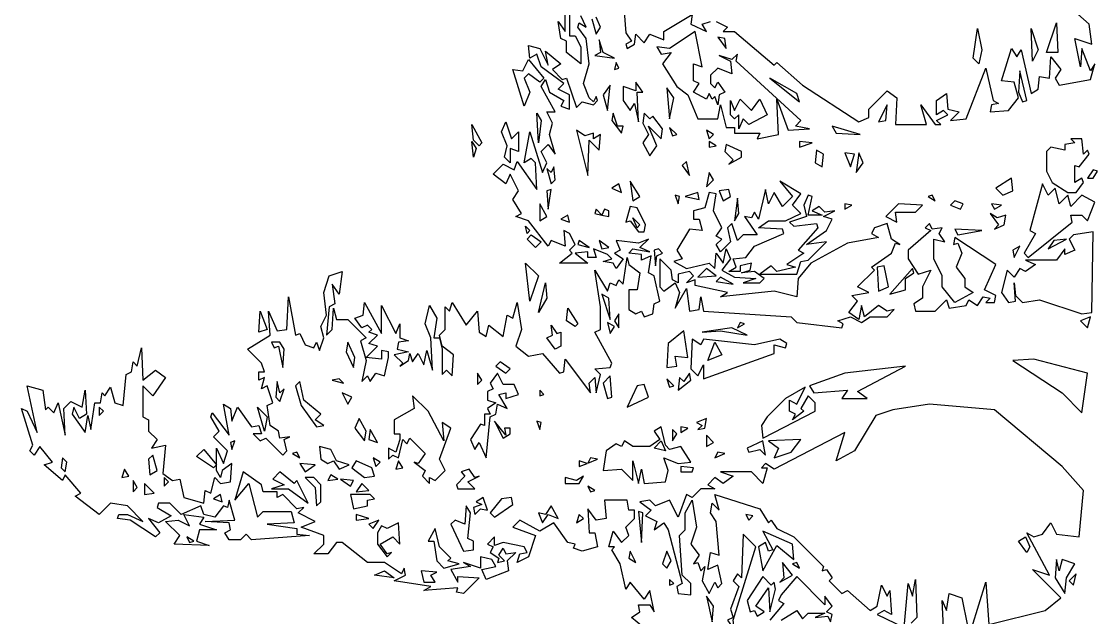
# Model space of a CAD drawing. Header units: millimetres. Extents: x -1916 to 1919, y -2 to 9002.
# Drawn here: x -1820 to -142, y 2950 to 3879 of the extents above; entities that cross this region are included whole.
import ezdxf

# ---------------------------------------------------------------- set-up
doc = ezdxf.new("R2010")
doc.units = ezdxf.units.MM
doc.layers.add('ALMOND-DRAW-PROFILE', color=7, linetype='Continuous', lineweight=25)

msp = doc.modelspace()

# ---------------------------------------------------------------- linework, layer by layer
at = {"layer": 'ALMOND-DRAW-PROFILE'}
for points in [[(-881.7, 3914.4), (-877.3, 3861.5), (-868.5, 3848.3), (-877.3, 3843.9), (-875.1, 3837.3), (-864.1, 3843.9), (-861.9, 3859.3), (-848.7, 3846.1), (-839.9, 3859.3), (-817.9, 3850.5), (-817.9, 3863.7), (-773.9, 3890.2), (-776.1, 3874.8), (-751.8, 3863.7), (-758.5, 3874.8), (-745.2, 3879.2)], [(-736.4, 3879.2), (-718.8, 3870.4), (-725.4, 3863.7), (-707.8, 3863.7), (-646.2, 3810.9), (-641.8, 3815.3), (-602.1, 3780.1), (-514.1, 3722.8), (-498.7, 3729.5), (-498.7, 3742.7), (-470, 3771.3), (-454.6, 3760.3), (-456.8, 3718.4), (-408.4, 3718.4), (-417.2, 3749.3), (-395.2, 3718.4), (-386.4, 3718.4), (-393, 3725), (-375.4, 3733.9), (-382, 3740.5), (-393, 3733.9), (-393, 3755.9), (-377.6, 3766.9), (-375.4, 3742.7), (-357.8, 3738.3), (-371, 3725), (-346.8, 3727.3), (-315.9, 3806.5), (-304.9, 3755.9), (-296.1, 3751.5), (-307.1, 3749.3), (-309.3, 3738.3), (-280.7, 3740.5), (-265.3, 3760.3), (-271.9, 3784.5), (-291.7, 3786.7), (-276.3, 3837.3), (-267.5, 3824.1), (-260.9, 3835.1), (-245.5, 3766.9), (-234.5, 3773.5), (-232.3, 3793.3), (-216.9, 3791.1), (-214.7, 3824.1), (-199.3, 3804.3), (-208.1, 3791.1), (-201.5, 3780.1), (-153, 3788.9), (-146.4, 3813.1), (-153, 3802.1), (-166.2, 3837.3), (-168.4, 3808.7), (-177.2, 3852.7), (-150.8, 3843.9), (-155.2, 3874.8), (-199.3, 3914.4)], [(-842.1, 2928.1), (-868.5, 2950.1), (-855.3, 2958.9), (-857.5, 2969.9), (-839.9, 2969.9), (-833.3, 2958.9), (-839.9, 2991.9), (-848.7, 2978.7), (-870.7, 3005.1), (-877.3, 2994.1), (-886.1, 3033.8), (-899.4, 3055.8), (-894.9, 3060.2), (-903.8, 3060.2), (-897.2, 3084.4), (-883.9, 3066.8), (-872.9, 3077.8), (-877.3, 3091), (-864.1, 3104.2), (-864.1, 3117.4), (-872.9, 3117.4), (-875.1, 3132.8), (-910.4, 3132.8), (-908.2, 3104.2), (-923.6, 3102), (-936.8, 3119.6), (-934.6, 3082.2), (-925.8, 3082.2), (-921.4, 3060.2), (-945.6, 3053.6), (-958.8, 3058), (-956.6, 3064.6), (-967.6, 3066.8), (-989.6, 3097.6), (-1011.6, 3084.4), (-1042.5, 3102), (-1053.5, 3091), (-1018.2, 3077.8), (-1029.2, 3044.8), (-1046.9, 3036), (-1042.5, 3049.2), (-1031.4, 3051.4), (-1035.8, 3060.2), (-1068.9, 3066.8), (-1082.1, 3062.4), (-1082.1, 3075.6), (-1093.1, 3064.6), (-1084.3, 3060.2), (-1088.7, 3051.4), (-1075.5, 3042.6), (-1077.7, 3036), (-1066.7, 3038.2), (-1075.5, 3047), (-1068.9, 3058), (-1064.5, 3049.2), (-1049.1, 3051.4), (-1062.3, 3038.2), (-1060.1, 3022.7), (-1095.3, 3009.5), (-1101.9, 3025), (-1079.9, 3029.4), (-1086.5, 3040.4), (-1104.1, 3044.8), (-1104.1, 3027.2), (-1130.5, 3036), (-1119.5, 3029.4), (-1150.3, 3025), (-1139.3, 3005.1), (-1139.3, 3013.9), (-1106.3, 3011.7), (-1130.5, 2987.5), (-1141.5, 2989.7), (-1139.3, 2996.3), (-1192.2, 2991.9), (-1181.2, 2998.5), (-1238.4, 3007.3), (-1220.8, 3016.1), (-1223, 3027.2), (-1227.4, 3018.3), (-1253.8, 3036), (-1280.2, 3036), (-1319.9, 3066.8), (-1328.7, 3066.8), (-1341.9, 3049.2), (-1363.9, 3049.2), (-1348.5, 3064.6), (-1348.5, 3077.8), (-1383.7, 3091), (-1361.7, 3099.8), (-1388.1, 3113), (-1379.3, 3121.8), (-1390.3, 3119.6), (-1412.3, 3141.6), (-1421.1, 3137.2), (-1421.1, 3146), (-1443.1, 3146), (-1445.3, 3157), (-1474, 3176.9), (-1487.2, 3132.8), (-1465.2, 3159.2), (-1451.9, 3106.4), (-1443.1, 3115.2), (-1399.1, 3115.2), (-1394.7, 3097.6), (-1436.5, 3095.4), (-1390.3, 3088.8), (-1390.3, 3080), (-1370.5, 3077.8), (-1460.8, 3071.2), (-1469.6, 3080), (-1478.4, 3071.2), (-1496, 3071.2), (-1502.6, 3082.2), (-1493.8, 3086.6), (-1496, 3097.6), (-1533.4, 3099.8), (-1487.2, 3102), (-1496, 3132.8), (-1498.2, 3121.8), (-1504.8, 3124), (-1518, 3106.4), (-1535.6, 3110.8), (-1540, 3124), (-1570.8, 3110.8), (-1588.4, 3128.4), (-1606.1, 3128.4), (-1608.3, 3121.8), (-1586.2, 3108.6), (-1606.1, 3097.6), (-1621.5, 3104.2), (-1603.9, 3082.2), (-1610.5, 3075.6), (-1650.1, 3102), (-1669.9, 3104.2), (-1667.7, 3110.8), (-1654.5, 3110.8), (-1630.3, 3099.8), (-1654.5, 3124), (-1680.9, 3128.4), (-1698.5, 3110.8), (-1735.9, 3139.4), (-1727.1, 3143.8), (-1751.4, 3172.5), (-1755.8, 3163.6), (-1784.4, 3187.9), (-1771.2, 3192.3), (-1791, 3216.5), (-1799.8, 3203.3), (-1806.4, 3209.9), (-1802, 3218.7), (-1819.6, 3275.9), (-1810.8, 3271.5), (-1795.4, 3238.5), (-1810.8, 3311.2), (-1786.6, 3304.5), (-1782.2, 3273.7), (-1777.8, 3278.1), (-1769, 3269.3), (-1762.4, 3284.7), (-1751.4, 3234.1), (-1753.6, 3275.9), (-1742.6, 3286.9), (-1724.9, 3278.1), (-1720.5, 3304.5), (-1718.3, 3267.1), (-1729.3, 3260.5), (-1738.1, 3278.1), (-1740.4, 3267.1), (-1720.5, 3238.5), (-1716.1, 3264.9), (-1711.7, 3242.9), (-1705.1, 3284.7), (-1696.3, 3284.7), (-1694.1, 3300.1), (-1689.7, 3295.7), (-1680.9, 3309), (-1674.3, 3284.7), (-1661.1, 3280.3), (-1656.7, 3328.8), (-1647.9, 3333.2), (-1645.7, 3348.6), (-1639.1, 3342), (-1632.5, 3370.6), (-1630.3, 3320), (-1610.5, 3335.4), (-1595, 3324.4), (-1614.9, 3295.7), (-1630.3, 3311.2), (-1630.3, 3262.7), (-1621.5, 3258.3), (-1621.5, 3240.7), (-1608.3, 3227.5), (-1617.1, 3214.3), (-1595, 3218.7), (-1599.5, 3174.7), (-1584, 3163.6), (-1573, 3165.9), (-1566.4, 3137.2), (-1535.6, 3128.4), (-1533.4, 3148.2), (-1524.6, 3143.8), (-1518, 3168.1), (-1509.2, 3159.2), (-1493.8, 3161.4), (-1491.6, 3190.1), (-1507, 3179.1), (-1509.2, 3168.1), (-1515.8, 3179.1), (-1515.8, 3187.9), (-1515.8, 3214.3), (-1504.8, 3190.1), (-1498.2, 3209.9), (-1520.2, 3231.9), (-1511.4, 3240.7), (-1524.6, 3262.7), (-1522.4, 3269.3), (-1496, 3234.1), (-1504.8, 3282.5), (-1493.8, 3275.9), (-1491.6, 3256.1), (-1482.8, 3278.1), (-1460.8, 3247.3), (-1449.7, 3249.5), (-1445.3, 3236.3), (-1458.6, 3236.3), (-1447.5, 3225.3), (-1438.7, 3229.7), (-1412.3, 3203.3), (-1405.7, 3209.9), (-1410.1, 3227.5), (-1401.3, 3231.9), (-1416.7, 3229.7), (-1418.9, 3240.7), (-1432.1, 3249.5), (-1436.5, 3280.3), (-1427.7, 3284.7), (-1436.5, 3311.2), (-1445.3, 3306.8), (-1440.9, 3324.4), (-1449.7, 3320), (-1449.7, 3333.2), (-1440.9, 3333.2), (-1445.3, 3346.4), (-1467.4, 3368.4), (-1432.1, 3390.4), (-1434.3, 3427.8), (-1421.1, 3397), (-1405.7, 3399.2), (-1403.5, 3449.9), (-1392.5, 3390.4), (-1385.9, 3392.6), (-1377.1, 3375), (-1363.9, 3370.6), (-1359.5, 3379.4), (-1355.1, 3366.2), (-1348.5, 3386), (-1352.9, 3403.6), (-1344.1, 3421.2), (-1348.5, 3456.5), (-1339.7, 3482.9), (-1319.9, 3489.5), (-1324.3, 3454.3), (-1335.3, 3469.7), (-1330.9, 3438.8), (-1339.7, 3434.4), (-1344.1, 3390.4), (-1335.3, 3399.2), (-1333.1, 3432.2), (-1328.7, 3414.6), (-1311, 3414.6), (-1282.4, 3386), (-1291.2, 3381.6), (-1282.4, 3350.8), (-1289, 3317.8), (-1280.2, 3326.6), (-1275.8, 3317.8), (-1267, 3331), (-1253.8, 3326.6), (-1247.2, 3355.2), (-1247.2, 3364), (-1258.2, 3366.2), (-1258.2, 3353), (-1282.4, 3355.2), (-1264.8, 3372.8), (-1278, 3377.2), (-1264.8, 3390.4), (-1278, 3394.8), (-1273.6, 3399.2), (-1280.2, 3405.8), (-1289, 3401.4), (-1300, 3416.8), (-1286.8, 3421.2), (-1284.6, 3441), (-1258.2, 3392.6), (-1258.2, 3436.6), (-1236.2, 3392.6), (-1229.6, 3408), (-1229.6, 3386), (-1216.4, 3381.6), (-1231.8, 3379.4), (-1234, 3368.4), (-1216.4, 3364), (-1238.4, 3359.6), (-1225.2, 3346.4), (-1229.6, 3342), (-1216.4, 3350.8), (-1214.2, 3361.8), (-1209.8, 3348.6), (-1201, 3361.8), (-1192.2, 3344.2), (-1187.8, 3366.2), (-1179, 3335.4), (-1181.2, 3386), (-1190, 3408), (-1183.4, 3436.6), (-1172.3, 3416.8), (-1176.7, 3386), (-1167.9, 3386), (-1163.5, 3368.4), (-1163.5, 3328.8), (-1156.9, 3335.4), (-1148.1, 3326.6), (-1145.9, 3359.6), (-1163.5, 3372.8), (-1167.9, 3390.4), (-1159.1, 3399.2), (-1159.1, 3434.4), (-1152.5, 3427.8), (-1148.1, 3441), (-1126.1, 3405.8), (-1108.5, 3427.8), (-1106.3, 3394.8), (-1095.3, 3388.2), (-1090.9, 3405.8), (-1068.9, 3388.2), (-1062.3, 3421.2), (-1053.5, 3416.8), (-1046.9, 3441), (-1040.3, 3399.2), (-1049.1, 3372.8), (-1029.2, 3357.4), (-1007.2, 3361.8), (-980.8, 3331), (-974.2, 3333.2), (-972, 3353), (-932.4, 3300.1), (-934.6, 3315.6), (-925.8, 3324.4), (-923.6, 3300.1), (-917, 3328.8), (-925.8, 3337.6), (-901.6, 3339.8), (-899.4, 3346.4), (-925.8, 3394.8), (-917, 3399.2), (-917, 3434.4), (-925.8, 3491.7), (-906, 3458.7), (-901.6, 3471.9), (-892.7, 3467.5), (-888.3, 3476.3), (-881.7, 3469.7), (-875.1, 3511.5), (-872.9, 3500.5), (-855.3, 3487.3), (-859.7, 3460.9), (-872.9, 3460.9), (-872.9, 3430), (-861.9, 3423.4), (-853.1, 3427.8), (-848.7, 3419), (-835.5, 3423.4), (-833.3, 3438.8), (-824.5, 3443.2), (-833.3, 3482.9), (-842.1, 3487.3), (-837.7, 3513.7), (-853.1, 3507.1), (-853.1, 3515.9), (-872.9, 3518.1), (-866.3, 3524.7), (-839.9, 3520.3), (-855.3, 3526.9), (-842.1, 3540.1), (-857.5, 3533.5), (-892.7, 3537.9), (-886.1, 3522.5), (-894.9, 3518.1), (-881.7, 3509.3), (-892.7, 3493.9), (-897.2, 3502.7), (-912.6, 3504.9), (-899.4, 3509.3), (-906, 3515.9), (-928, 3524.7), (-923.6, 3511.5), (-936.8, 3511.5), (-936.8, 3520.3), (-956.6, 3518.1), (-936.8, 3502.7), (-980.8, 3502.7), (-961, 3518.1), (-965.4, 3522.5), (-956.6, 3531.3), (-965.4, 3548.9), (-974.2, 3553.3), (-972, 3529.1), (-994, 3537.9), (-998.4, 3529.1), (-1029.2, 3568.7), (-1049.1, 3575.3), (-1040.3, 3579.7), (-1053.5, 3601.8), (-1044.7, 3615), (-1057.9, 3641.4), (-1064.5, 3626), (-1084.3, 3641.4), (-1068.9, 3656.8), (-1051.3, 3648), (-1046.9, 3661.2), (-1016, 3617.2), (-1018.2, 3659), (-1024.8, 3665.6), (-1035.8, 3659), (-1027, 3707.4), (-1007.2, 3643.6), (-1000.6, 3659), (-1009.4, 3676.6), (-998.4, 3687.6), (-987.4, 3672.2), (-996.2, 3703), (-991.8, 3720.6), (-1000.6, 3738.3), (-987.4, 3738.3), (-1009.4, 3777.9), (-1002.8, 3788.9), (-996.2, 3769.1), (-974.2, 3755.9), (-978.6, 3747.1), (-965.4, 3742.7), (-965.4, 3764.7), (-983, 3773.5), (-974.2, 3782.3), (-1009.4, 3808.7), (-1016, 3828.5), (-1027, 3821.9), (-1029.2, 3841.7), (-1011.6, 3837.3), (-998.4, 3810.9), (-1002.8, 3832.9), (-978.6, 3813.1), (-991.8, 3804.3), (-976.4, 3788.9), (-969.8, 3791.1), (-954.4, 3744.9), (-945.6, 3753.7), (-928, 3749.3), (-921.4, 3755.9), (-923.6, 3762.5), (-928, 3753.7), (-934.6, 3760.3), (-943.4, 3782.3), (-934.6, 3813.1), (-939, 3852.7), (-952.2, 3870.4), (-950, 3877), (-939, 3870.4), (-947.8, 3888)], [(-930.2, 3883.6), (-923.6, 3859.3), (-917, 3870.4), (-923.6, 3885.8)], [(-338, 2934.7), (-315.9, 3005.1), (-311.5, 2939.1), (-223.5, 2961.1), (-199.3, 2980.9), (-243.3, 3025), (-216.9, 3016.1), (-252.1, 3082.2), (-241.1, 3075.6), (-227.9, 3080), (-214.7, 3097.6), (-205.9, 3080), (-170.6, 3075.6), (-164, 3148.2), (-197.1, 3185.7), (-302.7, 3273.7), (-404, 3282.5), (-461.2, 3273.7), (-487.7, 3264.9), (-520.7, 3209.9), (-549.3, 3194.5), (-536.1, 3238.5), (-646.2, 3181.3), (-659.4, 3190.1), (-666, 3183.5), (-657.2, 3183.5), (-663.8, 3159.2), (-681.4, 3176.9), (-729.8, 3176.9), (-710, 3170.3), (-725.4, 3159.2), (-738.6, 3168.1), (-749.6, 3157), (-738.6, 3150.4), (-760.7, 3150.4), (-773.9, 3137.2), (-782.7, 3141.6), (-795.9, 3106.4), (-809.1, 3132.8), (-831.1, 3124), (-839.9, 3132.8), (-855.3, 3130.6), (-837.7, 3117.4), (-846.5, 3108.6), (-828.9, 3099.8), (-833.3, 3086.6), (-817.9, 3097.6), (-811.3, 3086.6), (-789.3, 3002.9), (-798.1, 2998.5), (-795.9, 2987.5), (-776.1, 2985.3), (-776.1, 3002.9), (-789.3, 3016.1), (-793.7, 3077.8), (-784.9, 3086.6), (-784.9, 3113), (-773.9, 3132.8), (-767.3, 3091), (-776.1, 3064.6), (-762.9, 3047), (-771.7, 3033.8), (-765.1, 3036), (-760.7, 3022.7), (-754, 3029.4), (-758.5, 3007.3), (-747.4, 2987.5), (-738.6, 3005.1), (-734.2, 2996.3), (-727.6, 3002.9), (-734.2, 3031.6), (-749.6, 3025), (-745.2, 3051.4), (-732, 3047), (-736.4, 3099.8), (-745.2, 3113), (-743, 3128.4), (-732, 3117.4), (-738.6, 3141.6), (-668.2, 3119.6), (-655, 3097.6), (-650.6, 3102), (-641.8, 3088.8), (-615.4, 3075.6), (-569.1, 3029.4), (-571.3, 3022.7), (-564.7, 3025), (-555.9, 3011.7), (-560.3, 3007.3), (-540.5, 2987.5), (-531.7, 2991.9), (-496.5, 2961.1), (-485.5, 2967.7), (-478.9, 3000.7), (-470, 2983.1), (-465.6, 2991.9), (-463.4, 2954.5), (-474.5, 2961.1), (-485.5, 2954.5), (-443.6, 2934.7), (-437, 3002.9), (-430.4, 2983.1), (-426, 3009.5), (-423.8, 2950.1), (-432.6, 2941.3)], [(-635.2, 2945.7), (-610.9, 2961.1), (-602.1, 2947.9), (-593.3, 2956.7), (-566.9, 2956.7), (-582.3, 2950.1), (-562.5, 2952.3), (-558.1, 2943.5), (-555.9, 2954.5), (-564.7, 2958.9), (-555.9, 2967.7), (-566.9, 2983.1), (-566.9, 2969.9), (-610.9, 3013.9), (-635.2, 2985.3), (-639.6, 2976.5), (-630.8, 2972.1), (-652.8, 2945.7)], [(-382, 2934.7), (-384.2, 2976.5), (-377.6, 2961.1), (-373.2, 2987.5), (-353.4, 2980.9), (-344.6, 2936.9)]]:
    msp.add_lwpolyline(points, dxfattribs=at)
for points in [[(-947.8, 3813.1), (-969.8, 3830.7), (-969.8, 3848.3), (-978.6, 3852.7), (-983, 3879.2), (-972, 3863.7), (-972, 3894.6), (-965.4, 3892.4), (-965.4, 3857.1), (-956.6, 3857.1), (-947.8, 3839.5)], [(-221.3, 3830.7), (-205.9, 3877), (-203.7, 3830.7)], [(-672.6, 3696.4), (-639.6, 3703), (-641.8, 3758.1), (-624.2, 3709.6), (-591.1, 3711.8), (-613.1, 3716.2), (-604.3, 3725), (-705.6, 3817.5), (-703.4, 3828.5), (-712.2, 3819.7), (-732, 3826.3), (-714.4, 3817.5), (-712.2, 3797.7), (-734.2, 3806.5), (-745.2, 3795.5), (-745.2, 3782.3), (-738.6, 3775.7), (-734.2, 3784.5), (-723.2, 3769.1), (-732, 3764.7), (-734.2, 3749.3), (-738.6, 3762.5), (-743, 3758.1), (-747.4, 3766.9), (-751.8, 3758.1), (-771.7, 3769.1), (-762.9, 3782.3), (-771.7, 3786.7), (-771.7, 3813.1), (-758.5, 3808.7), (-769.5, 3863.7), (-809.1, 3837.3), (-828.9, 3839.5), (-822.3, 3828.5), (-806.9, 3830.7), (-820.1, 3813.1), (-798.1, 3777.9), (-780.5, 3764.7), (-765.1, 3727.3), (-734.2, 3727.3), (-729.8, 3749.3), (-721, 3714), (-707.8, 3714), (-707.8, 3705.2), (-668.2, 3705.2)], [(-326.9, 3813.1), (-335.8, 3821.9), (-329.1, 3868.2), (-322.5, 3835.1)], [(-243.3, 3817.5), (-245.5, 3868.2), (-234.5, 3835.1)], [(-925.8, 3826.3), (-894.9, 3821.9), (-912.6, 3830.7), (-919.2, 3850.5), (-917, 3830.7)], [(-721, 3837.3), (-723.2, 3852.7), (-734.2, 3854.9)], [(-1035.8, 3747.1), (-1053.5, 3804.3), (-1038.1, 3802.1), (-1029.2, 3819.7), (-1005, 3791.1), (-1011.6, 3784.5), (-1029.2, 3797.7), (-1035.8, 3791.1), (-1027, 3769.1)], [(-888.3, 3806.5), (-892.7, 3815.3), (-894.9, 3804.3)], [(-258.7, 3753.7), (-252.1, 3755.9), (-263.1, 3802.1), (-265.3, 3769.1)], [(-906, 3740.5), (-901.6, 3780.1), (-912.6, 3764.7)], [(-857.5, 3722.8), (-859.7, 3769.1), (-850.9, 3769.1), (-861.9, 3784.5), (-861.9, 3771.3), (-881.7, 3777.9), (-881.7, 3755.9), (-870.7, 3740.5), (-864.1, 3751.5)], [(-809.1, 3727.3), (-802.5, 3760.3), (-813.5, 3775.7)], [(-606.5, 3753.7), (-610.9, 3766.9), (-652.8, 3791.1)], [(-701.2, 3711.8), (-701.2, 3733.9), (-707.8, 3727.3), (-714.4, 3733.9), (-714.4, 3755.9), (-707.8, 3740.5), (-699, 3758.1), (-681.4, 3740.5), (-668.2, 3758.1), (-657.2, 3733.9), (-685.8, 3718.4), (-694.6, 3727.3)], [(-483.3, 3722.8), (-472.2, 3725), (-470, 3749.3)], [(-1013.8, 3689.8), (-1016, 3736.1), (-1009.4, 3725)], [(-883.9, 3705.2), (-881.7, 3716.2), (-890.5, 3716.2), (-897.2, 3736.1), (-899.4, 3725)], [(-839.9, 3670), (-828.9, 3685.4), (-842.1, 3716.2), (-822.3, 3696.4), (-820.1, 3711.8), (-835.5, 3731.7), (-839.9, 3727.3), (-848.7, 3736.1), (-850.9, 3720.6), (-842.1, 3703), (-850.9, 3689.8)], [(-1106.3, 3685.4), (-1115.1, 3694.2), (-1117.3, 3718.4), (-1101.9, 3689.8)], [(-1057.9, 3659), (-1066.7, 3667.8), (-1062.3, 3685.4), (-1071.1, 3707.4), (-1064.5, 3722.8), (-1055.7, 3696.4), (-1044.7, 3707.4), (-1044.7, 3676.6), (-1057.9, 3681)], [(-936.8, 3639.2), (-934.6, 3694.2), (-919.2, 3678.8), (-917, 3703), (-928, 3696.4), (-928, 3705.2), (-941.2, 3700.8), (-954.4, 3709.6)], [(-804.7, 3700.8), (-798.1, 3703), (-809.1, 3714)], [(-747.4, 3696.4), (-740.8, 3703), (-751.8, 3709.6)], [(-549.3, 3705.2), (-511.9, 3703), (-555.9, 3716.2)], [(-1115.1, 3667.8), (-1117.3, 3692), (-1110.7, 3681)], [(-747.4, 3683.2), (-736.4, 3685.4), (-747.4, 3692)], [(-606.5, 3683.2), (-586.7, 3689.8), (-606.5, 3692)], [(-188.2, 3612.8), (-175, 3612.8), (-164, 3628.2), (-166.2, 3634.8), (-177.2, 3628.2), (-177.2, 3654.6), (-170.6, 3652.4), (-155.2, 3672.2), (-157.4, 3678.8), (-164, 3672.2), (-166.2, 3696.4), (-183.8, 3696.4), (-177.2, 3689.8), (-192.7, 3687.6), (-192.7, 3678.8), (-214.7, 3683.2), (-221.3, 3676.6), (-221.3, 3645.8), (-212.5, 3628.2)], [(-716.6, 3656.8), (-696.8, 3667.8), (-696.8, 3676.6), (-721, 3687.6), (-723.2, 3676.6), (-710, 3663.4)], [(-571.3, 3652.4), (-569.1, 3672.2), (-580.1, 3678.8), (-582.3, 3659)], [(-527.3, 3652.4), (-520.7, 3672.2), (-536.1, 3674.4)], [(-518.5, 3643.6), (-507.5, 3659), (-514.1, 3674.4)], [(-778.3, 3639.2), (-782.7, 3661.2), (-789.3, 3654.6)], [(-994, 3626), (-987.4, 3632.6), (-989.6, 3652.4), (-994, 3643.6), (-1000.6, 3650.2)], [(-751.8, 3621.6), (-740.8, 3632.6), (-747.4, 3643.6)], [(-157.4, 3634.8), (-148.6, 3634.8), (-142, 3645.8), (-148.6, 3648)], [(-883.9, 3612.8), (-888.3, 3626), (-899.4, 3619.4)], [(-866.3, 3599.6), (-855.3, 3606.2), (-870.7, 3630.4)], [(-694.6, 3471.9), (-668.2, 3471.9), (-661.6, 3478.5), (-677, 3489.5), (-696.8, 3487.3), (-683.6, 3491.7), (-681.4, 3502.7), (-699, 3498.3), (-699, 3489.5), (-716.6, 3489.5), (-705.6, 3496.1), (-710, 3509.3), (-690.2, 3511.5), (-677, 3529.1), (-630.8, 3548.9), (-633, 3555.5), (-670.4, 3557.7), (-655, 3568.7), (-628.6, 3568.7), (-604.3, 3579.7), (-617.6, 3593), (-604.3, 3610.6), (-637.4, 3630.4), (-617.6, 3606.2), (-633, 3590.8), (-646.2, 3612.8), (-655, 3595.2), (-659.4, 3617.2), (-670.4, 3570.9), (-677, 3581.9), (-681.4, 3573.1), (-692.4, 3575.3), (-672.6, 3546.7), (-694.6, 3546.7), (-703.4, 3537.9), (-712.2, 3564.3), (-718.8, 3557.7), (-714.4, 3535.7), (-729.8, 3520.3), (-736.4, 3531.3), (-727.6, 3540.1), (-736.4, 3544.5), (-727.6, 3557.7), (-740.8, 3584.1), (-736.4, 3610.6), (-747.4, 3612.8), (-754, 3588.6), (-771.7, 3584.1), (-771.7, 3570.9), (-762.9, 3570.9), (-758.5, 3553.3), (-778.3, 3555.5), (-798.1, 3522.5), (-789.3, 3509.3), (-802.5, 3504.9), (-782.7, 3493.9), (-747.4, 3502.7), (-738.6, 3493.9), (-736.4, 3518.1), (-725.4, 3502.7), (-721, 3524.7), (-714.4, 3509.3), (-727.6, 3491.7), (-707.8, 3480.7), (-674.8, 3478.5)], [(-289.5, 3608.4), (-274.1, 3615), (-276.3, 3634.8), (-300.5, 3619.4)], [(-249.9, 3511.5), (-181.6, 3566.5), (-183.8, 3577.5), (-166.2, 3577.5), (-157.4, 3568.7), (-146.4, 3597.4), (-166.2, 3608.4), (-183.8, 3590.8), (-188.2, 3608.4), (-201.5, 3595.2), (-208.1, 3619.4), (-219.1, 3608.4), (-227.9, 3626), (-247.7, 3553.3), (-238.9, 3548.9), (-256.5, 3518.1)], [(-998.4, 3586.4), (-994, 3617.2), (-1000.6, 3615)], [(-795.9, 3595.2), (-793.7, 3606.2), (-800.3, 3608.4)], [(-784.9, 3606.2), (-762.9, 3601.8), (-765.1, 3612.8)], [(-725.4, 3599.6), (-714.4, 3606.2), (-716.6, 3617.2), (-732, 3615)], [(-668.2, 3485.1), (-610.9, 3485.1), (-604.3, 3504.9), (-593.3, 3507.1), (-564.7, 3535.7), (-595.5, 3531.3), (-564.7, 3553.3), (-555.9, 3570.9), (-569.1, 3575.3), (-551.5, 3584.1), (-566.9, 3581.9), (-575.7, 3590.8), (-586.7, 3584.1), (-571.3, 3577.5), (-593.3, 3577.5), (-586.7, 3606.2), (-593.3, 3608.4), (-599.9, 3593), (-595.5, 3575.3), (-622, 3566.5), (-615.4, 3559.9), (-580.1, 3564.3), (-577.9, 3557.7), (-608.7, 3522.5), (-599.9, 3518.1), (-626.4, 3500.5), (-613.1, 3496.1), (-641.8, 3489.5), (-650.6, 3498.3)], [(-395.2, 3599.6), (-399.6, 3608.4), (-406.2, 3606.2)], [(-1011.6, 3568.7), (-1000.6, 3575.3), (-1011.6, 3595.2)], [(-857.5, 3551.1), (-848.7, 3551.1), (-846.5, 3562.1), (-859.7, 3588.6), (-870.7, 3590.8), (-877.3, 3566.5), (-870.7, 3568.7)], [(-707.8, 3568.7), (-701.2, 3579.7), (-703.4, 3604)], [(-536.1, 3586.4), (-525.1, 3593), (-536.1, 3595.2)], [(-472.2, 3575.3), (-454.6, 3566.5), (-456.8, 3581.9), (-426, 3581.9), (-415, 3593), (-452.4, 3595.2)], [(-355.6, 3586.4), (-351.2, 3595.2), (-364.4, 3599.6), (-371, 3593)], [(-302.7, 3586.4), (-291.7, 3593), (-307.1, 3595.2)], [(-978.6, 3570.9), (-965.4, 3566.5), (-967.6, 3577.5)], [(-925.8, 3579.7), (-914.8, 3577.5), (-923.6, 3586.4)], [(-914.8, 3577.5), (-903.8, 3575.3), (-903.8, 3584.1), (-910.4, 3586.4)], [(-302.7, 3555.5), (-287.3, 3562.1), (-285.1, 3577.5), (-298.3, 3573.1), (-309.3, 3579.7), (-296.1, 3562.1)], [(-1031.4, 3548.9), (-1033.6, 3559.9), (-1027, 3553.3)], [(-859.7, 3557.7), (-866.3, 3573.1), (-855.3, 3562.1)], [(-610.9, 3410.2), (-540.5, 3401.4), (-538.3, 3408), (-547.1, 3412.4), (-527.3, 3419), (-509.7, 3410.2), (-496.5, 3419), (-470, 3419), (-459, 3430), (-470, 3427.8), (-483.3, 3436.6), (-505.3, 3419), (-509.7, 3436.6), (-514.1, 3414.6), (-529.5, 3425.6), (-516.3, 3443.2), (-525.1, 3452.1), (-498.7, 3456.5), (-516.3, 3465.3), (-489.9, 3491.7), (-494.3, 3496.1), (-463.4, 3518.1), (-456.8, 3533.5), (-450.2, 3531.3), (-463.4, 3540.1), (-470, 3564.3), (-489.9, 3557.7), (-494.3, 3548.9), (-483.3, 3542.3), (-531.7, 3533.5), (-588.9, 3502.7), (-608.7, 3478.5), (-610.9, 3449.9), (-646.2, 3458.7), (-729.8, 3449.9), (-718.8, 3456.5), (-769.5, 3467.5), (-769.5, 3476.3), (-782.7, 3471.9), (-771.7, 3482.9), (-778.3, 3489.5), (-795.9, 3485.1), (-795.9, 3471.9), (-804.7, 3476.3), (-806.9, 3491.7), (-824.5, 3509.3), (-824.5, 3465.3), (-817.9, 3458.7), (-800.3, 3471.9), (-793.7, 3456.5), (-800.3, 3432.2), (-782.7, 3463.1), (-778.3, 3427.8), (-762.9, 3430), (-760.7, 3449.9), (-756.3, 3427.8), (-619.8, 3419)], [(-426, 3427.8), (-395.2, 3427.8), (-377.6, 3445.5), (-373.2, 3432.2), (-346.8, 3436.6), (-342.4, 3445.5), (-329.1, 3436.6), (-320.3, 3449.9), (-309.3, 3447.7), (-315.9, 3441), (-302.7, 3441), (-300.5, 3452.1), (-318.1, 3460.9), (-300.5, 3500.5), (-364.4, 3542.3), (-366.6, 3531.3), (-360, 3533.5), (-353.4, 3518.1), (-362.2, 3496.1), (-349, 3478.5), (-349, 3465.3), (-335.8, 3456.5), (-364.4, 3441), (-384.2, 3465.3), (-384.2, 3482.9), (-397.4, 3509.3), (-397.4, 3540.1), (-379.8, 3535.7), (-388.6, 3548.9), (-384.2, 3557.7), (-399.6, 3555.5), (-404, 3564.3), (-410.6, 3557.7), (-401.8, 3553.3), (-437, 3522.5), (-437, 3509.3), (-421.6, 3485.1), (-401.8, 3491.7), (-415, 3465.3), (-415, 3447.7), (-428.2, 3438.8)], [(-1018.2, 3526.9), (-1031.4, 3540.1), (-1024.8, 3546.7), (-1009.4, 3535.7)], [(-360, 3546.7), (-322.5, 3553.3), (-364.4, 3555.5)], [(-166.2, 3423.4), (-150.8, 3425.6), (-148.6, 3551.1), (-179.4, 3546.7), (-186, 3540.1), (-177.2, 3522.5), (-192.7, 3515.9), (-192.7, 3524.7), (-205.9, 3507.1), (-254.3, 3507.1), (-238.9, 3500.5), (-254.3, 3489.5), (-263.1, 3493.9), (-271.9, 3480.7), (-282.9, 3491.7), (-291.7, 3456.5), (-280.7, 3441), (-269.7, 3443.2), (-271.9, 3471.9), (-269.7, 3452.1), (-258.7, 3441), (-232.3, 3445.5)], [(-219.1, 3524.7), (-190.4, 3540.1), (-210.3, 3537.9)], [(-952.2, 3531.3), (-934.6, 3526.9), (-950, 3537.9)], [(-914.8, 3524.7), (-903.8, 3526.9), (-919.2, 3537.9)], [(-831.1, 3498.3), (-828.9, 3513.7), (-820.1, 3518.1), (-826.7, 3524.7), (-833.3, 3522.5)], [(-271.9, 3511.5), (-263.1, 3529.1), (-274.1, 3522.5)], [(-1027, 3443.2), (-1033.6, 3502.7), (-1013.8, 3482.9)], [(-765.1, 3480.7), (-736.4, 3482.9), (-751.8, 3493.9)], [(-483.3, 3458.7), (-467.8, 3465.3), (-474.5, 3498.3), (-485.5, 3496.1)], [(-465.6, 3454.3), (-441.4, 3460.9), (-441.4, 3478.5), (-428.2, 3487.3), (-430.4, 3493.9)], [(-736.4, 3474.1), (-710, 3469.7), (-729.8, 3480.7)], [(-1013.8, 3425.6), (-1002.8, 3471.9), (-1000.6, 3447.7)], [(-901.6, 3414.6), (-903.8, 3447.7), (-914.8, 3454.3)], [(-1449.7, 3394.8), (-1447.5, 3427.8), (-1436.5, 3399.2)], [(-956.6, 3403.6), (-969.8, 3412.4), (-967.6, 3432.2), (-952.2, 3408)], [(-888.3, 3401.4), (-888.3, 3423.4), (-894.9, 3412.4)], [(-987.4, 3368.4), (-1000.6, 3386), (-991.8, 3390.4), (-994, 3405.8), (-985.2, 3392.6), (-978.6, 3394.8), (-978.6, 3372.8)], [(-901.6, 3392.6), (-894.9, 3403.6), (-906, 3410.2)], [(-703.4, 3401.4), (-692.4, 3408), (-699, 3410.2)], [(-157.4, 3401.4), (-153, 3419), (-168.4, 3412.4)], [(-813.5, 3339.8), (-798.1, 3342), (-800.3, 3357.4), (-780.5, 3355.2), (-787.1, 3397), (-811.3, 3377.2)], [(-729.8, 3397), (-688, 3390.4), (-712.2, 3401.4), (-758.5, 3394.8)], [(-1412.3, 3339.8), (-1410.1, 3368.4), (-1416.7, 3379.4), (-1429.9, 3379.4), (-1425.5, 3370.6), (-1418.9, 3372.8)], [(-1302.2, 3339.8), (-1300, 3355.2), (-1311, 3379.4), (-1313.2, 3364)], [(-756.3, 3322.2), (-646.2, 3361.8), (-646.2, 3375), (-628.6, 3370.6), (-626.4, 3377.2), (-637.4, 3383.8), (-677, 3375), (-756.3, 3383.8), (-760.7, 3375), (-773.9, 3383.8), (-776.1, 3337.6), (-765.1, 3326.6), (-756.3, 3344.2)], [(-749.6, 3350.8), (-738.6, 3379.4), (-727.6, 3359.6)], [(-1064.5, 3331), (-1057.9, 3337.6), (-1073.3, 3348.6), (-1079.9, 3342)], [(-540.5, 3291.3), (-500.9, 3291.3), (-516.3, 3302.3), (-441.4, 3342), (-536.1, 3331), (-591.1, 3311.2), (-584.5, 3300.1), (-531.7, 3304.5)], [(-166.2, 3269.3), (-157.4, 3331), (-241.1, 3353), (-274.1, 3350.8), (-197.1, 3300.1)], [(-1335.3, 3320), (-1317.7, 3315.6), (-1324.3, 3322.2)], [(-1095.3, 3198.9), (-1088.7, 3262.7), (-1079.9, 3267.1), (-1077.7, 3282.5), (-1062.3, 3275.9), (-1075.5, 3297.9), (-1064.5, 3300.1), (-1064.5, 3291.3), (-1044.7, 3297.9), (-1051.3, 3313.4), (-1068.9, 3313.4), (-1077.7, 3331), (-1088.7, 3315.6), (-1084.3, 3306.8), (-1093.1, 3302.3), (-1093.1, 3289.1), (-1079.9, 3284.7), (-1093.1, 3275.9), (-1088.7, 3267.1), (-1097.5, 3267.1), (-1097.5, 3249.5), (-1104.1, 3251.7), (-1119.5, 3227.5), (-1112.9, 3212.1), (-1106.3, 3223.1)], [(-1108.5, 3313.4), (-1101.9, 3320), (-1108.5, 3331)], [(-906, 3291.3), (-899.4, 3293.5), (-901.6, 3326.6), (-912.6, 3315.6)], [(-809.1, 3309), (-802.5, 3311.2), (-813.5, 3322.2)], [(-795.9, 3304.5), (-776.1, 3320), (-778.3, 3331), (-787.1, 3317.8), (-793.7, 3324.4)], [(-1416.7, 3286.9), (-1410.1, 3306.8), (-1416.7, 3300.1), (-1421.1, 3317.8), (-1423.3, 3293.5)], [(-1359.5, 3247.3), (-1348.5, 3249.5), (-1361.7, 3258.3), (-1352.9, 3267.1), (-1379.3, 3289.1), (-1385.9, 3317.8), (-1392.5, 3311.2), (-1383.7, 3280.3)], [(-875.1, 3278.1), (-842.1, 3293.5), (-848.7, 3313.4), (-859.7, 3311.2)], [(-663.8, 3229.7), (-582.3, 3271.5), (-582.3, 3284.7), (-593.3, 3295.7), (-604.3, 3275.9), (-599.9, 3271.5), (-617.6, 3258.3), (-613.1, 3267.1), (-622, 3271.5), (-622, 3289.1), (-610.9, 3282.5), (-597.7, 3309), (-628.6, 3291.3), (-657.2, 3262.7), (-666, 3249.5)], [(-1311, 3282.5), (-1304.4, 3293.5), (-1319.9, 3300.1)], [(-1183.4, 3159.2), (-1183.4, 3168.1), (-1174.5, 3163.6), (-1159.1, 3179.1), (-1167.9, 3196.7), (-1150.3, 3245.1), (-1163.5, 3253.9), (-1161.3, 3225.3), (-1185.6, 3271.5), (-1209.8, 3295.7), (-1207.6, 3275.9), (-1238.4, 3258.3), (-1238.4, 3236.3), (-1229.6, 3236.3), (-1229.6, 3227.5), (-1236.2, 3207.7), (-1247.2, 3214.3), (-1247.2, 3196.7), (-1240.6, 3203.3), (-1231.8, 3198.9), (-1225.2, 3227.5), (-1218.6, 3220.9), (-1214.2, 3229.7), (-1190, 3205.5), (-1201, 3190.1), (-1207.6, 3192.3), (-1190, 3179.1), (-1194.4, 3170.3)], [(-1011.6, 3295.7), (-1005, 3297.9), (-1011.6, 3304.5)], [(-1698.5, 3264.9), (-1691.9, 3271.5), (-1698.5, 3278.1)], [(-1440.9, 3240.7), (-1451.9, 3278.1), (-1436.5, 3262.7)], [(-1284.6, 3225.3), (-1282.4, 3240.7), (-1293.4, 3260.5), (-1300, 3245.1)], [(-1068.9, 3229.7), (-1057.9, 3236.3), (-1057.9, 3245.1), (-1066.7, 3245.1), (-1064.5, 3234.1), (-1082.1, 3256.1)], [(-1011.6, 3242.9), (-1009.4, 3253.9), (-1016, 3256.1)], [(-765.1, 3242.9), (-754, 3245.1), (-751.8, 3260.5), (-767.3, 3253.9), (-758.5, 3249.5)], [(-1278, 3227.5), (-1264.8, 3223.1), (-1275.8, 3242.9)], [(-857.5, 3159.2), (-853.1, 3181.3), (-848.7, 3159.2), (-815.7, 3161.4), (-811.3, 3179.1), (-817.9, 3198.9), (-795.9, 3190.1), (-776.1, 3192.3), (-791.5, 3216.5), (-809.1, 3212.1), (-815.7, 3218.7), (-822.3, 3247.3), (-833.3, 3240.7), (-824.5, 3227.5), (-839.9, 3216.5), (-866.3, 3216.5), (-879.5, 3225.3), (-883.9, 3216.5), (-892.7, 3220.9), (-908.2, 3209.9), (-912.6, 3179.1), (-883.9, 3181.3), (-866.3, 3163.6), (-866.3, 3194.5)], [(-804.7, 3225.3), (-798.1, 3236.3), (-804.7, 3242.9)], [(-791.5, 3238.5), (-780.5, 3245.1), (-791.5, 3247.3)], [(-1491.6, 3212.1), (-1487.2, 3225.3), (-1493.8, 3223.1)], [(-815.7, 3209.9), (-833.3, 3214.3), (-822.3, 3225.3)], [(-751.8, 3216.5), (-740.8, 3223.1), (-751.8, 3234.1)], [(-659.4, 3203.3), (-663.8, 3225.3), (-688, 3214.3), (-685.8, 3207.7), (-668.2, 3212.1)], [(-646.2, 3198.9), (-619.8, 3207.7), (-604.3, 3227.5), (-655, 3225.3), (-639.6, 3214.3)], [(-1520.2, 3183.5), (-1546.6, 3201.1), (-1535.6, 3212.1), (-1515.8, 3187.9)], [(-1385.9, 3198.9), (-1390.3, 3207.7), (-1396.9, 3205.5)], [(-1324.3, 3181.3), (-1308.8, 3187.9), (-1328.7, 3194.5), (-1337.5, 3212.1), (-1355.1, 3216.5), (-1352.9, 3196.7), (-1341.9, 3190.1), (-1333.1, 3194.5)], [(-738.6, 3198.9), (-723.2, 3205.5), (-734.2, 3207.7)], [(-1751.4, 3176.9), (-1749.2, 3192.3), (-1755.8, 3198.9), (-1758, 3183.5)], [(-1619.3, 3172.5), (-1608.3, 3179.1), (-1614.9, 3203.3), (-1621.5, 3196.7)], [(-1377.1, 3176.9), (-1361.7, 3187.9), (-1385.9, 3190.1)], [(-1284.6, 3168.1), (-1269.2, 3170.3), (-1273.6, 3183.5), (-1297.8, 3194.5), (-1304.4, 3183.5)], [(-1267, 3185.7), (-1260.4, 3192.3), (-1271.4, 3198.9)], [(-1236.2, 3181.3), (-1225.2, 3183.5), (-1231.8, 3194.5)], [(-950, 3185.7), (-937.7, 3190.4), (-950, 3194.5)], [(-936.4, 3190.9), (-921.4, 3196.7), (-932.4, 3198.9)], [(-1663.3, 3168.1), (-1652.3, 3170.3), (-1658.9, 3181.3)], [(-1372.7, 3128.4), (-1390.3, 3163.6), (-1394.7, 3159.2), (-1416.7, 3176.9), (-1427.7, 3165.9), (-1410.1, 3157), (-1429.9, 3150.4), (-1403.5, 3150.4)], [(-1341.9, 3163.6), (-1326.5, 3165.9), (-1337.5, 3172.5)], [(-1139.3, 3150.4), (-1112.9, 3150.4), (-1123.9, 3161.4), (-1106.3, 3170.3), (-1112.9, 3168.1), (-1121.7, 3181.3), (-1134, 3177.2), (-1128.3, 3170.3), (-1141.5, 3157)], [(-791.5, 3176.9), (-773.9, 3176.9), (-771.7, 3183.5), (-791.5, 3185.7)], [(-1645.7, 3146), (-1639.1, 3152.6), (-1645.7, 3163.6)], [(-1628.1, 3141.6), (-1612.7, 3143.8), (-1628.1, 3159.2)], [(-1597.2, 3154.8), (-1590.6, 3161.4), (-1597.2, 3168.1)], [(-1359.5, 3124), (-1352.9, 3130.6), (-1352.9, 3157), (-1363.9, 3168.1), (-1377.1, 3168.1), (-1361.7, 3152.6)], [(-1306.6, 3154.8), (-1302.2, 3163.6), (-1322.1, 3165.9)], [(-1297.8, 3146), (-1278, 3148.2), (-1289, 3159.2)], [(-972, 3159.2), (-950, 3159.2), (-943.4, 3170.3), (-954.4, 3163.6), (-972, 3168.1)], [(-932.4, 3146), (-925.8, 3148.2), (-936.8, 3154.8)], [(-1520.2, 3135), (-1507, 3130.6), (-1509.2, 3141.6)], [(-1302.2, 3119.6), (-1280.2, 3124), (-1280.2, 3132.8), (-1269.2, 3135), (-1275.8, 3141.6), (-1306.6, 3141.6)], [(-1112.9, 3110.8), (-1104.1, 3119.6), (-1093.1, 3117.4), (-1099.7, 3137.2), (-1110.7, 3130.6), (-1101.9, 3126.2), (-1115.1, 3121.8)], [(-1082.1, 3106.4), (-1053.5, 3126.2), (-1055.7, 3137.2), (-1071.1, 3135), (-1088.7, 3113)], [(-1130.5, 3053.6), (-1115.1, 3055.8), (-1115.1, 3069), (-1123.9, 3073.4), (-1119.5, 3113), (-1126.1, 3124), (-1128.3, 3095.4), (-1143.7, 3102), (-1150.3, 3095.4)], [(-1007.2, 3097.6), (-998.4, 3110.8), (-983, 3104.2), (-994, 3124), (-1002.8, 3110.8), (-1013.8, 3113)], [(-1581.8, 3064.6), (-1573, 3077.8), (-1595, 3099.8), (-1575.2, 3102), (-1557.6, 3093.2), (-1566.4, 3110.8), (-1535.6, 3106.4), (-1542.2, 3095.4), (-1515.8, 3086.6), (-1542.2, 3086.6), (-1546.6, 3069), (-1526.8, 3062.4)], [(-1297.8, 3102), (-1278, 3104.2), (-1297.8, 3110.8)], [(-954.4, 3097.6), (-943.4, 3104.2), (-950, 3110.8)], [(-853.1, 3066.8), (-850.9, 3113), (-857.5, 3115.2)], [(-685.8, 3102), (-679.2, 3108.6), (-690.2, 3110.8)], [(-1271.4, 3088.8), (-1262.6, 3102), (-1278, 3095.4)], [(-1249.4, 3044.8), (-1242.8, 3051.4), (-1249.4, 3049.2), (-1260.4, 3064.6), (-1240.6, 3075.6), (-1229.6, 3064.6), (-1231.8, 3097.6), (-1249.4, 3088.8), (-1258.2, 3093.2), (-1264.8, 3082.2), (-1264.8, 3064.6)], [(-1161.3, 3027.2), (-1137.1, 3033.8), (-1154.7, 3038.2), (-1150.3, 3042.6), (-1167.9, 3060.2), (-1174.5, 3088.8), (-1185.6, 3069), (-1176.7, 3069), (-1172.3, 3038.2)], [(-1557.6, 3066.8), (-1551, 3069), (-1562, 3075.6)], [(-707.8, 2930.3), (-710, 2945.7), (-674.8, 3060.2), (-694.6, 3080), (-696.8, 3011.7), (-703.4, 3018.3), (-710, 3007.3), (-701.2, 2998.5), (-714.4, 2963.3), (-710, 2950.1), (-718.8, 2945.7)], [(-663.8, 3022.7), (-641.8, 3062.4), (-615.4, 3040.4), (-617.6, 3064.6), (-663.8, 3084.4), (-648.4, 3055.8), (-655, 3053.6), (-659.4, 3066.8), (-670.4, 3060.2)], [(-252.1, 3051.4), (-265.3, 3069), (-254.3, 3075.6), (-247.7, 3060.2)], [(-861.9, 3036), (-870.7, 3053.6), (-872.9, 3042.6)], [(-813.5, 3027.2), (-806.9, 3038.2), (-813.5, 3053.6), (-820.1, 3033.8)], [(-192.7, 2987.5), (-190.4, 3011.7), (-177.2, 3033.8), (-197.1, 3040.4), (-201.5, 3022.7), (-205.9, 3040.4), (-208.1, 3011.7)], [(-1238.4, 3011.7), (-1269.2, 3016.1), (-1253.8, 3022.7)], [(-1192.2, 3005.1), (-1174.5, 3005.1), (-1181.2, 3016.1), (-1172.3, 3020.5), (-1196.6, 3022.7)], [(-637.4, 3005.1), (-617.6, 3016.1), (-633, 3036), (-630.8, 3011.7)], [(-606.5, 3027.2), (-610.9, 3036), (-617.6, 3033.8)], [(-809.1, 3000.7), (-802.5, 3002.9), (-809.1, 3009.5)], [(-672.6, 2952.3), (-661.6, 2958.9), (-674.8, 2967.7), (-655, 2996.3), (-652.8, 2958.9), (-644, 2994.1), (-646.2, 3005.1), (-650.6, 3000.7), (-663.8, 3013.9), (-688, 2976.5), (-683.6, 2958.9), (-677, 2961.1)], [(-179.4, 3000.7), (-175, 3018.3), (-186, 3007.3)], [(-743, 2943.5), (-740.8, 2967.7), (-751.8, 2983.1)]]:
    msp.add_lwpolyline(points, close=True, dxfattribs=at)

doc.saveas('drawing.dxf')
